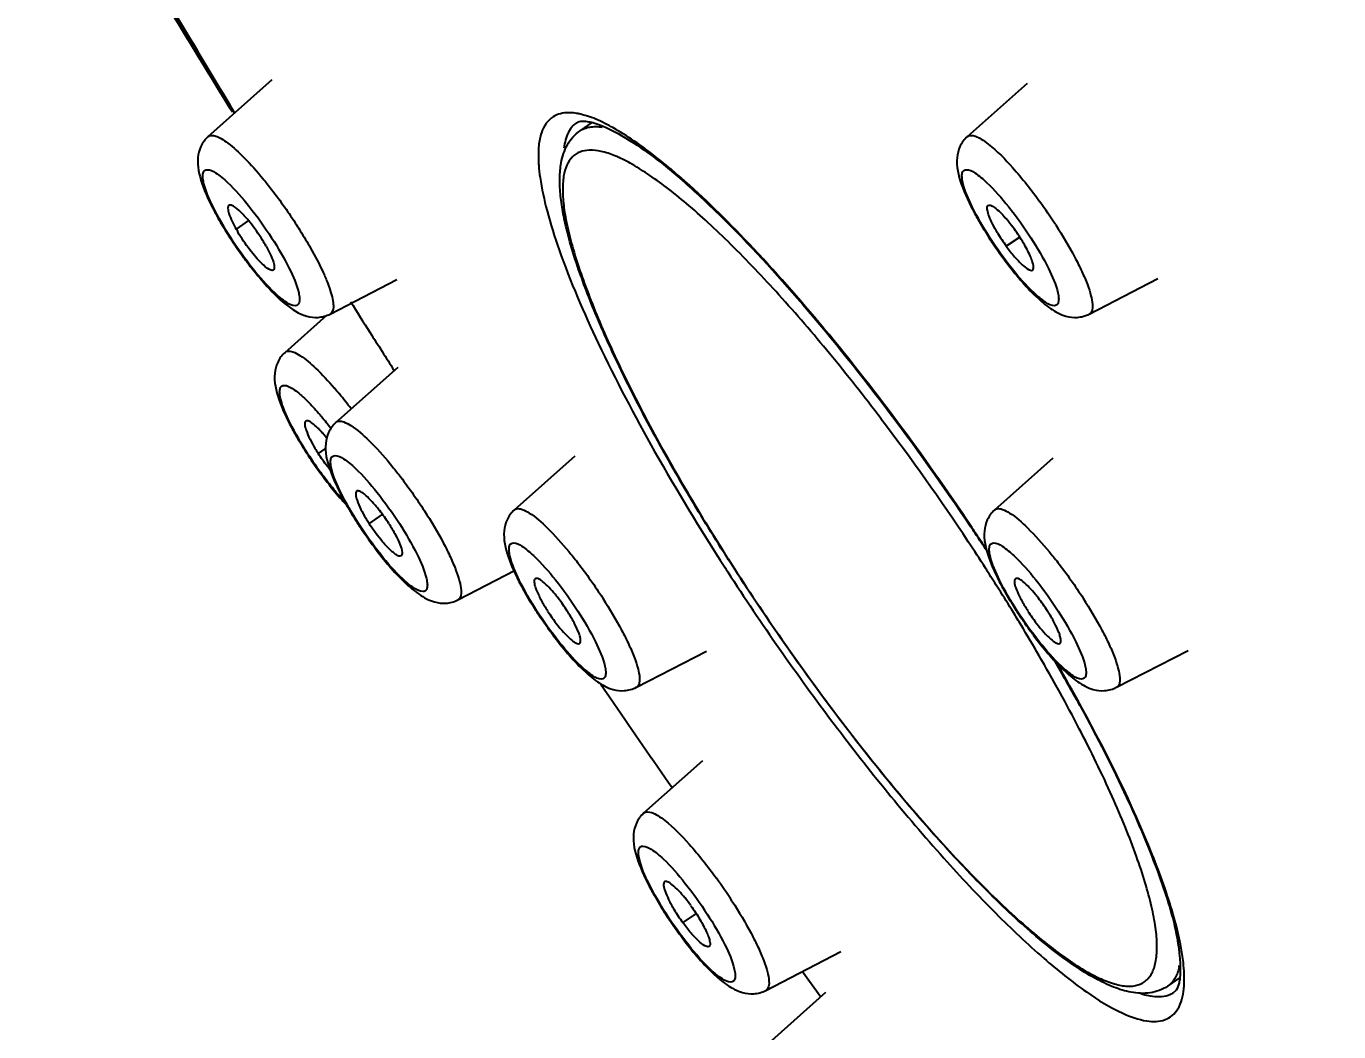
# Model space of a CAD drawing. Extents: x 0 to 3160, y 0 to 2315.
# Drawn here: x 1950.21 to 1965.26, y 1108.52 to 1120.05 of the extents above; entities that cross this region are included whole.
import ezdxf

# ---------------------------------------------------------------- set-up
doc = ezdxf.new("R2010")
doc.units = 0
doc.header["$LTSCALE"] = 3
doc.header["$MEASUREMENT"] = 0
doc.header["$PDMODE"] = 3
doc.header["$PDSIZE"] = -10
doc.layers.get('0').update_dxf_attribs({"linetype": 'CONTINUOUS'})
doc.layers.get('DEFPOINTS').update_dxf_attribs({"linetype": 'CONTINUOUS'})
doc.styles.add('Daelim Dimension', font='')
doc.styles.get('Daelim Dimension').set_extended_font_data('나눔고딕')
doc.dimstyles.new('DEFAULT', dxfattribs={"dimscale": 2, "dimtxt": 2, "dimasz": 2, "dimexe": 0, "dimexo": 2, "dimgap": 1, "dimtad": 1, "dimdec": 1, "dimzin": 9, "dimdsep": 46, "dimtxsty": 'Daelim Dimension', "dimcen": 0.5, "dimclrd": 252, "dimclre": 252, "dimclrt": 3, "dimadec": 1, "dimazin": 0, "dimtfac": 1, "dimtdec": 1, "dimtix": 1, "dimtmove": 0, "dimatfit": 3, "dimfxl": 1, "dimtolj": 1, "dimtzin": 1, "dimlwd": 9, "dimlwe": 9, "dimarcsym": 0})

# ---------------------------------------------------------------- blocks, each defined once
blk = doc.blocks.new('*D8')
at = {"color": 5, "lineweight": 9, "ltscale": 0.5, "transparency": 16777216}
for p, q in [((1965.638, 1392.304), (2311.07, 1392.304)), ((2309.07, 426.811), (2309.07, 1384.304)), ((2143.238, 418.811), (2311.07, 418.811))]:
    blk.add_line(p, q, dxfattribs=at)
at = {"color": 5, "ltscale": 0.5, "transparency": 16777216}
for points in [[(2307.737, 1384.304), (2310.404, 1384.304), (2309.07, 1392.304)], [(2307.737, 426.811), (2310.404, 426.811), (2309.07, 418.811)]]:
    blk.add_solid(points, dxfattribs=at)
at = {"layer": 'DEFPOINTS', "color": 0, "ltscale": 0.5, "transparency": 16777216}
for p in [(1961.638, 1392.304), (2309.07, 1392.304), (2139.238, 418.811)]:
    blk.add_point(p, dxfattribs=at)
at = {"color": 7, "ltscale": 0.5, "transparency": 16777216, "insert": (2293.365, 905.558), "char_height": 20, "attachment_point": 5, "rotation": 90, "style": 'Daelim Dimension'}
blk.add_mtext('\\A1;(920~1380)', dxfattribs=at)

msp = doc.modelspace()

# ---------------------------------------------------------------- linework, layer by layer
at = {"color": 7, "linetype": 'Continuous'}
for p, q in [((1952.294, 1118.79), (1953.029, 1119.443)), ((1961.003, 1118.79), (1961.694, 1119.404)), ((1956.56, 1118.855), (1956.698, 1118.95)), ((1953.693, 1116.755), (1954.457, 1117.15)), ((1962.401, 1116.755), (1963.188, 1117.162)), ((1953.176, 1116.315), (1953.655, 1116.741)), ((1953.76, 1115.512), (1954.473, 1116.146)), ((1955.807, 1114.509), (1956.505, 1115.13)), ((1961.316, 1114.509), (1961.987, 1115.105)), ((1955.159, 1113.477), (1955.815, 1113.816)), ((1958.325, 1113.839), (1958.322, 1113.843)), ((1957.206, 1112.474), (1958.01, 1112.89)), ((1962.715, 1112.474), (1963.534, 1112.897)), ((1956.796, 1112.514), (1956.87, 1112.405)), ((1956.87, 1112.405), (1956.888, 1112.378)), ((1956.888, 1112.378), (1956.947, 1112.292)), ((1957.292, 1111.033), (1957.967, 1111.633)), ((1958.69, 1108.998), (1959.551, 1109.443)), ((1959.112, 1109.216), (1959.322, 1108.926)), ((1963.301, 1109.048), (1963.439, 1109.143)), ((1958.724, 1108.393), (1959.38, 1108.977))]:
    msp.add_line(p, q, dxfattribs=at)
at = {"color": 9, "linetype": 'Continuous'}
for p, q in [((1952.755, 1117.827), (1952.616, 1117.727)), ((1961.603, 1117.635), (1961.449, 1117.533)), ((1953.633, 1115.209), (1953.556, 1115.156)), ((1954.292, 1114.458), (1954.14, 1114.352)), ((1958.324, 1113.844), (1958.327, 1113.84)), ((1957.892, 1109.88), (1957.738, 1109.776))]:
    msp.add_line(p, q, dxfattribs=at)
at = {"color": 7, "linetype": 'Continuous'}
for centre, radius, start, end in [((1941.703, 1101.422), 56.797, 15.2875, 81.3886), ((2072.962, 1191.642), 140.556, 210.22591, 211.09139), ((2095.309, 1207.623), 167.974, 211.09358, 211.81446), ((1955.346, 1119.512), 3.373, 207.9439, 208.3245), ((1954.137, 1118.585), 1.746, 209.4177, 210.6698), ((1960.237, 1116.807), 1.596, 39.1767, 41.2534), ((1959.967, 1116.587), 1.944, 35.8952, 39.175), ((1956.418, 1120.131), 4.611, 212.2453, 212.7926), ((1956.55, 1120.217), 4.768, 212.8006, 216.1477), ((1965.193, 1120.174), 4.691, 212.796, 213.8929), ((1963.133, 1118.755), 2.08, 210.8793, 215.9686), ((1965.304, 1120.249), 4.824, 213.8899, 215.1626), ((1965.268, 1120.223), 4.78, 215.1596, 216.1378), ((1956.461, 1120.151), 4.658, 216.1388, 216.6655), ((1956.384, 1120.094), 4.562, 216.6661, 216.9638), ((1965.141, 1120.131), 4.623, 216.137, 216.9614), ((2072.909, 1191.609), 140.494, 212.12658, 212.29558), ((2072.892, 1191.598), 140.473, 212.29558, 212.50659), ((1956.229, 1117.038), 3.374, 207.9439, 208.3318), ((1952.683, 1114.576), 1.23, 41.246, 43.6691), ((1952.419, 1114.343), 1.583, 39.438, 41.2776), ((1952.257, 1114.209), 1.793, 38.7998, 39.4652), ((1957.311, 1117.664), 4.624, 212.7927, 213.2071), ((1955.205, 1116.217), 1.96, 210.6558, 212.768), ((1957.391, 1117.716), 4.72, 213.2073, 213.7493), ((1957.474, 1117.772), 4.82, 213.7499, 215.3), ((1957.436, 1117.745), 4.773, 215.297, 216.1382), ((1957.315, 1117.656), 4.623, 216.137, 216.9614), ((1955.987, 1116.555), 2.897, 221.7489, 223.471), ((1956.813, 1116.234), 3.374, 207.9439, 208.3295), ((1955.789, 1115.414), 1.961, 210.6586, 212.7697), ((1957.94, 1116.89), 4.678, 212.7952, 213.7516), ((1958.058, 1116.968), 4.82, 213.7499, 215.3), ((1936.395, 1097.772), 29.684, 33.6181, 33.8756), ((1958.02, 1116.941), 4.773, 215.297, 216.1382), ((1957.899, 1116.853), 4.623, 216.137, 216.9614), ((1936.645, 1097.938), 29.384, 33.1709, 33.6185), ((1958.86, 1115.231), 3.374, 207.9439, 208.3279), ((1964.369, 1115.231), 3.374, 207.9439, 208.3279), ((1959.987, 1115.887), 4.678, 212.7952, 213.753), ((1957.861, 1114.428), 1.991, 210.7193, 212.8042), ((1965.497, 1115.887), 4.678, 212.7952, 213.753), ((1963.37, 1114.428), 1.991, 210.7193, 212.8042), ((1960.105, 1115.965), 4.82, 213.7513, 215.3), ((1965.614, 1115.965), 4.82, 213.7513, 215.3), ((1960.067, 1115.938), 4.773, 215.297, 216.1382), ((1959.946, 1115.85), 4.623, 216.137, 216.9614), ((1965.576, 1115.938), 4.773, 215.297, 216.1382), ((1965.455, 1115.85), 4.623, 216.137, 216.9614), ((1940.882, 1100.52), 24.421, 29.5944, 30.1774), ((1942.097, 1101.21), 23.024, 28.8932, 29.5956), ((1943.022, 1101.722), 21.967, 28.6098, 28.8901), ((2072.921, 1191.618), 140.508, 214.37177, 214.85201), ((1956.22, 1108.803), 1.99, 35.9222, 39.1339), ((1959.448, 1111.017), 2.113, 211.0073, 215.9561), ((1961.482, 1112.417), 4.69, 212.796, 213.8915), ((1961.593, 1112.492), 4.824, 213.8884, 215.1611), ((1961.557, 1112.466), 4.78, 215.1581, 216.1378), ((1961.431, 1112.374), 4.623, 216.137, 216.9614)]:
    msp.add_arc(centre, radius, start, end, dxfattribs=at)
at = {"color": 9, "linetype": 'Continuous'}
for centre, radius, start, end in [((2094.652, 1207.174), 167.162, 211.07603, 211.79987), ((1956.412, 1118.388), 0.676, 79.3744, 82.3465), ((1956.399, 1118.318), 0.747, 78.0477, 79.4001), ((1957.078, 1114.594), 5.875, 32.7945, 35.9388), ((1950.415, 1113.036), 4.393, 39.6285, 40.7796), ((1949.911, 1112.62), 5.047, 37.1534, 39.6194), ((1938.209, 1099.019), 27.363, 33.5532, 37.1777), ((1957.171, 1117.563), 4.445, 212.7897, 216.6204), ((1936.204, 1097.642), 29.921, 33.627, 33.8855), ((1938.456, 1099.18), 27.069, 32.7929, 33.558), ((1936.393, 1097.767), 29.694, 33.2333, 33.6273), ((1982.734, 1129.646), 29.162, 212.792, 212.9184), ((1938.766, 1099.38), 26.7, 32.6654, 32.792), ((1939.008, 1099.535), 26.412, 32.173, 32.6663), ((1939.62, 1099.918), 25.691, 31.4706, 32.1757), ((1940.294, 1100.331), 24.9, 31.0871, 31.4706), ((1941.304, 1100.936), 23.723, 30.106, 31.0948), ((1941.607, 1100.916), 23.603, 28.9322, 30.1051), ((1942.71, 1101.528), 22.341, 28.6498, 28.9279), ((1953.367, 1106.837), 5.875, 32.7945, 35.9388), ((1962.814, 1109.409), 0.634, 347.106, 348.5797), ((1963.282, 1109.887), 0.97, 252.4155, 254.0683)]:
    msp.add_arc(centre, radius, start, end, dxfattribs=at)
for points, knots in [([(1973.644, 1116.879), (1971.631, 1119.999), (1967.503, 1125.991), (1963.025, 1131.728), (1960.732, 1134.451)], [0, 0, 0, 0, 0.510491, 1, 1, 1, 1]), ([(1956.251, 1119.017), (1956.22, 1118.998), (1956.163, 1118.942), (1956.108, 1118.825), (1956.081, 1118.677), (1956.08, 1118.567), (1956.083, 1118.508)], [0, 0, 0, 0, 0.19624, 0.41674, 0.681094, 1, 1, 1, 1]), ([(1956.502, 1119.058), (1956.478, 1119.061), (1956.393, 1119.068), (1956.303, 1119.049), (1956.251, 1119.017)], [0, 0, 0, 0, 0.283709, 1, 1, 1, 1]), ([(1956.52, 1118.949), (1956.505, 1118.938), (1956.445, 1118.887), (1956.409, 1118.812), (1956.393, 1118.753)], [0, 0, 0, 0, 0.230491, 1, 1, 1, 1]), ([(1956.991, 1118.861), (1956.967, 1118.875), (1956.878, 1118.926), (1956.785, 1118.971), (1956.716, 1118.999)], [0, 0, 0, 0, 0.272362, 1, 1, 1, 1]), ([(1952.294, 1118.79), (1952.316, 1118.809), (1952.38, 1118.802), (1952.45, 1118.764), (1952.496, 1118.734), (1952.52, 1118.715)], [0, 0, 0, 0, 0.348859, 0.632233, 1, 1, 1, 1]), ([(1956.56, 1118.855), (1956.576, 1118.866), (1956.612, 1118.885), (1956.673, 1118.901), (1956.741, 1118.906), (1956.788, 1118.903), (1956.812, 1118.899)], [0, 0, 0, 0, 0.225228, 0.461144, 0.717023, 1, 1, 1, 1]), ([(1957.334, 1118.63), (1957.305, 1118.652), (1957.193, 1118.733), (1957.078, 1118.81), (1956.991, 1118.861)], [0, 0, 0, 0, 0.269256, 1, 1, 1, 1]), ([(1961.003, 1118.79), (1961.025, 1118.81), (1961.094, 1118.8), (1961.169, 1118.758), (1961.217, 1118.724), (1961.243, 1118.704)], [0, 0, 0, 0, 0.34412, 0.6291, 1, 1, 1, 1]), ([(1952.52, 1118.715), (1952.587, 1118.665), (1952.727, 1118.533), (1952.853, 1118.39), (1952.921, 1118.308)], [0, 0, 0, 0, 0.439681, 1, 1, 1, 1]), ([(1960.012, 1115.554), (1959.82, 1115.807), (1959.44, 1116.289), (1958.866, 1116.957), (1958.396, 1117.453), (1958.038, 1117.797), (1957.791, 1118.016), (1957.559, 1118.204), (1957.345, 1118.359), (1957.148, 1118.481), (1956.97, 1118.569), (1956.813, 1118.622), (1956.675, 1118.64), (1956.574, 1118.623), (1956.51, 1118.59), (1956.454, 1118.543), (1956.4, 1118.457), (1956.365, 1118.325), (1956.357, 1118.161), (1956.373, 1117.967), (1956.415, 1117.741), (1956.481, 1117.487), (1956.572, 1117.206), (1956.686, 1116.899), (1956.823, 1116.569), (1956.983, 1116.219), (1957.163, 1115.851), (1957.362, 1115.467), (1957.58, 1115.072), (1957.896, 1114.526), (1958.149, 1114.117), (1958.324, 1113.844)], [0, 0, 0, 0, 0.094847, 0.183357, 0.263059, 0.29893, 0.331833, 0.361577, 0.388018, 0.411064, 0.43071, 0.447081, 0.460521, 0.471774, 0.476995, 0.4822, 0.493333, 0.506574, 0.522705, 0.542096, 0.564882, 0.591066, 0.620563, 0.653232, 0.688884, 0.727296, 0.768214, 0.811362, 0.856437, 0.903124, 1, 1, 1, 1]), ([(1957.664, 1118.364), (1957.636, 1118.388), (1957.528, 1118.479), (1957.417, 1118.567), (1957.334, 1118.63)], [0, 0, 0, 0, 0.263313, 1, 1, 1, 1]), ([(1961.243, 1118.704), (1961.345, 1118.624), (1961.553, 1118.41), (1961.737, 1118.177), (1961.835, 1118.042)], [0, 0, 0, 0, 0.436704, 1, 1, 1, 1]), ([(1956.083, 1118.508), (1956.084, 1118.493), (1956.087, 1118.431), (1956.094, 1118.368), (1956.101, 1118.321)], [0, 0, 0, 0, 0.236477, 1, 1, 1, 1]), ([(1952.242, 1118.261), (1952.237, 1118.282), (1952.231, 1118.319), (1952.232, 1118.367), (1952.25, 1118.404), (1952.273, 1118.41), (1952.283, 1118.41)], [0, 0, 0, 0, 0.365131, 0.631135, 0.820486, 1, 1, 1, 1]), ([(1952.283, 1118.41), (1952.318, 1118.411), (1952.404, 1118.362), (1952.473, 1118.304), (1952.515, 1118.264)], [0, 0, 0, 0, 0.371634, 1, 1, 1, 1]), ([(1961.044, 1114.324), (1960.502, 1115.13), (1959.667, 1116.259), (1958.502, 1117.578), (1957.937, 1118.13), (1957.664, 1118.364)], [0, 0, 0, 0, 0.552087, 0.79566, 1, 1, 1, 1]), ([(1960.951, 1118.261), (1960.946, 1118.282), (1960.94, 1118.319), (1960.94, 1118.367), (1960.958, 1118.404), (1960.981, 1118.41), (1960.992, 1118.41)], [0, 0, 0, 0, 0.365131, 0.631135, 0.820486, 1, 1, 1, 1]), ([(1960.992, 1118.41), (1961.026, 1118.411), (1961.112, 1118.362), (1961.181, 1118.304), (1961.223, 1118.264)], [0, 0, 0, 0, 0.371634, 1, 1, 1, 1]), ([(1952.552, 1117.63), (1952.479, 1117.744), (1952.361, 1117.948), (1952.265, 1118.165), (1952.242, 1118.261)], [0, 0, 0, 0, 0.578747, 1, 1, 1, 1]), ([(1952.515, 1118.264), (1952.606, 1118.179), (1952.784, 1117.974), (1952.942, 1117.753), (1953.022, 1117.63)], [0, 0, 0, 0, 0.460312, 1, 1, 1, 1]), ([(1952.921, 1118.308), (1952.955, 1118.267), (1953.092, 1118.096), (1953.218, 1117.916), (1953.309, 1117.776)], [0, 0, 0, 0, 0.241398, 1, 1, 1, 1]), ([(1956.101, 1118.321), (1956.12, 1118.192), (1956.182, 1117.911), (1956.386, 1117.269), (1956.788, 1116.341), (1957.427, 1115.128), (1957.939, 1114.287), (1958.219, 1113.852)], [0, 0, 0, 0, 0.078374, 0.172961, 0.406417, 0.68778, 1, 1, 1, 1]), ([(1961.261, 1117.63), (1961.187, 1117.744), (1961.069, 1117.948), (1960.973, 1118.165), (1960.951, 1118.261)], [0, 0, 0, 0, 0.578747, 1, 1, 1, 1]), ([(1961.223, 1118.264), (1961.314, 1118.179), (1961.493, 1117.974), (1961.651, 1117.753), (1961.73, 1117.63)], [0, 0, 0, 0, 0.460312, 1, 1, 1, 1]), ([(1953.309, 1117.776), (1953.323, 1117.754), (1953.378, 1117.666), (1953.432, 1117.577), (1953.469, 1117.51)], [0, 0, 0, 0, 0.256059, 1, 1, 1, 1]), ([(1962.017, 1117.776), (1962.093, 1117.657), (1962.198, 1117.482), (1962.314, 1117.25), (1962.378, 1117.103), (1962.42, 1116.974), (1962.444, 1116.866), (1962.435, 1116.772), (1962.401, 1116.755)], [0, 0, 0, 0, 0.37685, 0.543132, 0.687781, 0.806858, 0.897773, 1, 1, 1, 1]), ([(1953.059, 1116.996), (1952.968, 1117.081), (1952.789, 1117.286), (1952.631, 1117.507), (1952.552, 1117.63)], [0, 0, 0, 0, 0.460312, 1, 1, 1, 1]), ([(1953.022, 1117.63), (1953.095, 1117.516), (1953.213, 1117.313), (1953.309, 1117.095), (1953.332, 1116.999)], [0, 0, 0, 0, 0.578747, 1, 1, 1, 1]), ([(1961.767, 1116.996), (1961.676, 1117.081), (1961.498, 1117.286), (1961.34, 1117.507), (1961.261, 1117.63)], [0, 0, 0, 0, 0.460312, 1, 1, 1, 1]), ([(1961.73, 1117.63), (1961.804, 1117.516), (1961.921, 1117.313), (1962.018, 1117.095), (1962.04, 1116.999)], [0, 0, 0, 0, 0.578747, 1, 1, 1, 1]), ([(1953.469, 1117.51), (1953.521, 1117.418), (1953.59, 1117.286), (1953.664, 1117.113), (1953.702, 1117.006), (1953.725, 1116.913), (1953.735, 1116.832), (1953.719, 1116.768), (1953.693, 1116.755)], [0, 0, 0, 0, 0.384992, 0.548806, 0.689103, 0.803781, 0.892065, 1, 1, 1, 1]), ([(1953.291, 1116.85), (1953.256, 1116.849), (1953.17, 1116.898), (1953.101, 1116.956), (1953.059, 1116.996)], [0, 0, 0, 0, 0.371634, 1, 1, 1, 1]), ([(1953.332, 1116.999), (1953.336, 1116.978), (1953.343, 1116.941), (1953.342, 1116.893), (1953.324, 1116.857), (1953.301, 1116.85), (1953.291, 1116.85)], [0, 0, 0, 0, 0.365131, 0.631135, 0.820486, 1, 1, 1, 1]), ([(1961.999, 1116.85), (1961.965, 1116.849), (1961.878, 1116.898), (1961.81, 1116.956), (1961.767, 1116.996)], [0, 0, 0, 0, 0.371634, 1, 1, 1, 1]), ([(1962.04, 1116.999), (1962.045, 1116.978), (1962.051, 1116.941), (1962.05, 1116.893), (1962.033, 1116.857), (1962.009, 1116.85), (1961.999, 1116.85)], [0, 0, 0, 0, 0.365131, 0.631135, 0.820486, 1, 1, 1, 1]), ([(1953.176, 1116.315), (1953.184, 1116.322), (1953.214, 1116.335), (1953.277, 1116.32), (1953.321, 1116.296), (1953.347, 1116.28)], [0, 0, 0, 0, 0.171029, 0.505459, 1, 1, 1, 1]), ([(1953.347, 1116.28), (1953.412, 1116.238), (1953.55, 1116.118), (1953.674, 1115.985), (1953.742, 1115.906)], [0, 0, 0, 0, 0.425743, 1, 1, 1, 1]), ([(1953.124, 1115.787), (1953.119, 1115.808), (1953.113, 1115.845), (1953.114, 1115.893), (1953.132, 1115.929), (1953.155, 1115.936), (1953.165, 1115.936)], [0, 0, 0, 0, 0.365131, 0.631135, 0.820486, 1, 1, 1, 1]), ([(1953.165, 1115.936), (1953.2, 1115.937), (1953.286, 1115.888), (1953.355, 1115.83), (1953.397, 1115.79)], [0, 0, 0, 0, 0.371634, 1, 1, 1, 1]), ([(1953.434, 1115.156), (1953.361, 1115.27), (1953.243, 1115.473), (1953.147, 1115.69), (1953.124, 1115.787)], [0, 0, 0, 0, 0.578747, 1, 1, 1, 1]), ([(1953.397, 1115.79), (1953.41, 1115.778), (1953.466, 1115.723), (1953.519, 1115.665), (1953.559, 1115.619)], [0, 0, 0, 0, 0.228537, 1, 1, 1, 1]), ([(1953.559, 1115.619), (1953.571, 1115.606), (1953.619, 1115.549), (1953.666, 1115.49), (1953.701, 1115.445)], [0, 0, 0, 0, 0.240705, 1, 1, 1, 1]), ([(1953.76, 1115.512), (1953.768, 1115.519), (1953.798, 1115.532), (1953.861, 1115.517), (1953.905, 1115.492), (1953.931, 1115.476)], [0, 0, 0, 0, 0.171029, 0.505459, 1, 1, 1, 1]), ([(1953.931, 1115.476), (1954.006, 1115.428), (1954.164, 1115.286), (1954.305, 1115.129), (1954.383, 1115.035)], [0, 0, 0, 0, 0.422159, 1, 1, 1, 1]), ([(1953.708, 1114.983), (1953.703, 1115.004), (1953.697, 1115.041), (1953.698, 1115.09), (1953.716, 1115.126), (1953.739, 1115.132), (1953.749, 1115.133)], [0, 0, 0, 0, 0.365131, 0.631135, 0.820486, 1, 1, 1, 1]), ([(1953.749, 1115.133), (1953.784, 1115.133), (1953.87, 1115.085), (1953.939, 1115.026), (1953.981, 1114.987)], [0, 0, 0, 0, 0.371634, 1, 1, 1, 1]), ([(1954.383, 1115.035), (1954.417, 1114.994), (1954.555, 1114.821), (1954.683, 1114.64), (1954.774, 1114.498)], [0, 0, 0, 0, 0.241146, 1, 1, 1, 1]), ([(1953.779, 1114.692), (1953.764, 1114.709), (1953.704, 1114.781), (1953.646, 1114.854), (1953.603, 1114.912)], [0, 0, 0, 0, 0.239302, 1, 1, 1, 1]), ([(1954.018, 1114.352), (1953.944, 1114.467), (1953.827, 1114.67), (1953.731, 1114.887), (1953.708, 1114.983)], [0, 0, 0, 0, 0.578747, 1, 1, 1, 1]), ([(1953.981, 1114.987), (1954.072, 1114.901), (1954.25, 1114.696), (1954.408, 1114.475), (1954.488, 1114.352)], [0, 0, 0, 0, 0.460312, 1, 1, 1, 1]), ([(1953.87, 1114.592), (1953.862, 1114.6), (1953.831, 1114.633), (1953.801, 1114.666), (1953.779, 1114.692)], [0, 0, 0, 0, 0.23997, 1, 1, 1, 1]), ([(1954.774, 1114.498), (1954.851, 1114.379), (1954.956, 1114.204), (1955.071, 1113.973), (1955.135, 1113.825), (1955.177, 1113.696), (1955.202, 1113.588), (1955.193, 1113.495), (1955.159, 1113.477)], [0, 0, 0, 0, 0.376857, 0.543159, 0.687787, 0.806871, 0.897776, 1, 1, 1, 1]), ([(1955.807, 1114.509), (1955.815, 1114.516), (1955.845, 1114.529), (1955.908, 1114.514), (1955.952, 1114.489), (1955.977, 1114.473)], [0, 0, 0, 0, 0.171029, 0.505459, 1, 1, 1, 1]), ([(1955.977, 1114.473), (1956.053, 1114.425), (1956.211, 1114.283), (1956.352, 1114.126), (1956.43, 1114.032)], [0, 0, 0, 0, 0.422165, 1, 1, 1, 1]), ([(1961.317, 1114.509), (1961.324, 1114.516), (1961.355, 1114.529), (1961.417, 1114.514), (1961.461, 1114.489), (1961.487, 1114.473)], [0, 0, 0, 0, 0.171029, 0.505459, 1, 1, 1, 1]), ([(1961.487, 1114.473), (1961.562, 1114.425), (1961.72, 1114.283), (1961.861, 1114.126), (1961.939, 1114.032)], [0, 0, 0, 0, 0.422165, 1, 1, 1, 1]), ([(1954.525, 1113.718), (1954.434, 1113.803), (1954.255, 1114.009), (1954.097, 1114.229), (1954.018, 1114.352)], [0, 0, 0, 0, 0.460312, 1, 1, 1, 1]), ([(1954.488, 1114.352), (1954.561, 1114.238), (1954.679, 1114.035), (1954.775, 1113.818), (1954.797, 1113.721)], [0, 0, 0, 0, 0.578747, 1, 1, 1, 1]), ([(1955.755, 1113.98), (1955.75, 1114.001), (1955.744, 1114.038), (1955.745, 1114.087), (1955.762, 1114.123), (1955.785, 1114.129), (1955.796, 1114.129)], [0, 0, 0, 0, 0.365131, 0.631135, 0.820486, 1, 1, 1, 1]), ([(1955.796, 1114.129), (1955.83, 1114.13), (1955.917, 1114.081), (1955.985, 1114.023), (1956.027, 1113.984)], [0, 0, 0, 0, 0.371634, 1, 1, 1, 1]), ([(1961.264, 1113.98), (1961.26, 1114.001), (1961.253, 1114.038), (1961.254, 1114.087), (1961.272, 1114.123), (1961.295, 1114.129), (1961.305, 1114.129)], [0, 0, 0, 0, 0.365131, 0.631135, 0.820486, 1, 1, 1, 1]), ([(1961.305, 1114.129), (1961.34, 1114.13), (1961.426, 1114.081), (1961.495, 1114.023), (1961.537, 1113.984)], [0, 0, 0, 0, 0.371634, 1, 1, 1, 1]), ([(1956.065, 1113.349), (1955.991, 1113.463), (1955.874, 1113.667), (1955.777, 1113.884), (1955.755, 1113.98)], [0, 0, 0, 0, 0.578747, 1, 1, 1, 1]), ([(1956.027, 1113.984), (1956.118, 1113.898), (1956.297, 1113.693), (1956.455, 1113.472), (1956.534, 1113.349)], [0, 0, 0, 0, 0.460312, 1, 1, 1, 1]), ([(1956.43, 1114.032), (1956.464, 1113.991), (1956.602, 1113.818), (1956.73, 1113.637), (1956.821, 1113.495)], [0, 0, 0, 0, 0.24114, 1, 1, 1, 1]), ([(1961.574, 1113.349), (1961.501, 1113.463), (1961.383, 1113.667), (1961.287, 1113.884), (1961.264, 1113.98)], [0, 0, 0, 0, 0.578747, 1, 1, 1, 1]), ([(1961.537, 1113.984), (1961.628, 1113.898), (1961.807, 1113.693), (1961.965, 1113.472), (1962.044, 1113.349)], [0, 0, 0, 0, 0.460312, 1, 1, 1, 1]), ([(1961.939, 1114.032), (1961.973, 1113.991), (1962.112, 1113.818), (1962.24, 1113.637), (1962.331, 1113.495)], [0, 0, 0, 0, 0.24114, 1, 1, 1, 1]), ([(1958.327, 1113.84), (1958.517, 1113.546), (1958.907, 1112.966), (1959.515, 1112.13), (1960.131, 1111.351), (1960.734, 1110.654), (1961.226, 1110.142), (1961.6, 1109.794), (1961.853, 1109.576), (1962.089, 1109.394), (1962.306, 1109.249), (1962.502, 1109.141), (1962.654, 1109.081), (1962.763, 1109.054), (1962.854, 1109.043), (1962.939, 1109.05), (1963.012, 1109.081), (1963.058, 1109.114), (1963.096, 1109.157), (1963.127, 1109.21), (1963.151, 1109.272), (1963.174, 1109.373), (1963.182, 1109.524), (1963.163, 1109.731), (1963.116, 1109.972), (1963.042, 1110.244), (1962.941, 1110.547), (1962.814, 1110.878), (1962.603, 1111.369), (1962.279, 1112.03), (1961.986, 1112.56), (1961.827, 1112.835)], [0, 0, 0, 0, 0.096, 0.191308, 0.28289, 0.367842, 0.44353, 0.477186, 0.507729, 0.534972, 0.558785, 0.579116, 0.596032, 0.603295, 0.609835, 0.621129, 0.626242, 0.631259, 0.636409, 0.641904, 0.647915, 0.654571, 0.670135, 0.68903, 0.711396, 0.737226, 0.766418, 0.798806, 0.834178, 0.912825, 1, 1, 1, 1]), ([(1954.756, 1113.572), (1954.722, 1113.572), (1954.636, 1113.62), (1954.567, 1113.678), (1954.525, 1113.718)], [0, 0, 0, 0, 0.371634, 1, 1, 1, 1]), ([(1954.797, 1113.721), (1954.802, 1113.7), (1954.809, 1113.664), (1954.808, 1113.615), (1954.79, 1113.579), (1954.767, 1113.572), (1954.756, 1113.572)], [0, 0, 0, 0, 0.365131, 0.631135, 0.820486, 1, 1, 1, 1]), ([(1958.254, 1113.798), (1958.64, 1113.202), (1959.426, 1112.077), (1960.472, 1110.784), (1961.295, 1109.905), (1961.84, 1109.388), (1962.324, 1108.999), (1962.638, 1108.803), (1962.784, 1108.737)], [0, 0, 0, 0, 0.311103, 0.601108, 0.728116, 0.83855, 0.929726, 1, 1, 1, 1]), ([(1956.821, 1113.495), (1956.898, 1113.376), (1957.002, 1113.201), (1957.118, 1112.97), (1957.182, 1112.822), (1957.224, 1112.693), (1957.248, 1112.585), (1957.24, 1112.492), (1957.206, 1112.474)], [0, 0, 0, 0, 0.376857, 0.543159, 0.687787, 0.806871, 0.897776, 1, 1, 1, 1]), ([(1962.331, 1113.495), (1962.407, 1113.376), (1962.512, 1113.201), (1962.628, 1112.97), (1962.691, 1112.822), (1962.733, 1112.693), (1962.758, 1112.585), (1962.749, 1112.492), (1962.715, 1112.474)], [0, 0, 0, 0, 0.376857, 0.543159, 0.687787, 0.806871, 0.897776, 1, 1, 1, 1]), ([(1956.572, 1112.715), (1956.481, 1112.8), (1956.302, 1113.006), (1956.144, 1113.226), (1956.065, 1113.349)], [0, 0, 0, 0, 0.460312, 1, 1, 1, 1]), ([(1956.534, 1113.349), (1956.608, 1113.235), (1956.725, 1113.032), (1956.822, 1112.815), (1956.844, 1112.718)], [0, 0, 0, 0, 0.578747, 1, 1, 1, 1]), ([(1962.081, 1112.715), (1961.99, 1112.8), (1961.812, 1113.006), (1961.654, 1113.226), (1961.574, 1113.349)], [0, 0, 0, 0, 0.460312, 1, 1, 1, 1]), ([(1962.044, 1113.349), (1962.117, 1113.235), (1962.235, 1113.032), (1962.331, 1112.815), (1962.354, 1112.718)], [0, 0, 0, 0, 0.578747, 1, 1, 1, 1]), ([(1956.803, 1112.569), (1956.769, 1112.568), (1956.683, 1112.617), (1956.614, 1112.675), (1956.572, 1112.715)], [0, 0, 0, 0, 0.371634, 1, 1, 1, 1]), ([(1956.844, 1112.718), (1956.849, 1112.697), (1956.855, 1112.66), (1956.855, 1112.612), (1956.837, 1112.576), (1956.814, 1112.569), (1956.803, 1112.569)], [0, 0, 0, 0, 0.365131, 0.631135, 0.820486, 1, 1, 1, 1]), ([(1962.313, 1112.569), (1962.278, 1112.568), (1962.192, 1112.617), (1962.123, 1112.675), (1962.081, 1112.715)], [0, 0, 0, 0, 0.371634, 1, 1, 1, 1]), ([(1962.354, 1112.718), (1962.358, 1112.697), (1962.365, 1112.66), (1962.364, 1112.612), (1962.346, 1112.576), (1962.323, 1112.569), (1962.313, 1112.569)], [0, 0, 0, 0, 0.365131, 0.631135, 0.820486, 1, 1, 1, 1]), ([(1963.48, 1109.319), (1963.459, 1109.505), (1963.359, 1109.926), (1963.003, 1110.917), (1962.614, 1111.693), (1962.316, 1112.239)], [0, 0, 0, 0, 0.178184, 0.408431, 1, 1, 1, 1]), ([(1957.292, 1111.033), (1957.315, 1111.053), (1957.383, 1111.043), (1957.458, 1111.001), (1957.506, 1110.967), (1957.532, 1110.947)], [0, 0, 0, 0, 0.34412, 0.6291, 1, 1, 1, 1]), ([(1957.532, 1110.947), (1957.634, 1110.867), (1957.842, 1110.653), (1958.026, 1110.42), (1958.124, 1110.285)], [0, 0, 0, 0, 0.436704, 1, 1, 1, 1]), ([(1957.24, 1110.504), (1957.235, 1110.525), (1957.229, 1110.562), (1957.229, 1110.611), (1957.247, 1110.647), (1957.27, 1110.653), (1957.281, 1110.653)], [0, 0, 0, 0, 0.365131, 0.631135, 0.820486, 1, 1, 1, 1]), ([(1957.281, 1110.653), (1957.315, 1110.654), (1957.401, 1110.605), (1957.47, 1110.547), (1957.512, 1110.508)], [0, 0, 0, 0, 0.371634, 1, 1, 1, 1]), ([(1957.55, 1109.873), (1957.476, 1109.987), (1957.359, 1110.191), (1957.262, 1110.408), (1957.24, 1110.504)], [0, 0, 0, 0, 0.578747, 1, 1, 1, 1]), ([(1957.512, 1110.508), (1957.603, 1110.422), (1957.782, 1110.217), (1957.94, 1109.996), (1958.019, 1109.873)], [0, 0, 0, 0, 0.460312, 1, 1, 1, 1]), ([(1958.306, 1110.019), (1958.383, 1109.9), (1958.487, 1109.725), (1958.603, 1109.494), (1958.667, 1109.346), (1958.709, 1109.217), (1958.733, 1109.109), (1958.725, 1109.015), (1958.69, 1108.998)], [0, 0, 0, 0, 0.37685, 0.543132, 0.687781, 0.806858, 0.897773, 1, 1, 1, 1]), ([(1958.056, 1109.239), (1957.966, 1109.324), (1957.787, 1109.53), (1957.629, 1109.75), (1957.55, 1109.873)], [0, 0, 0, 0, 0.460312, 1, 1, 1, 1]), ([(1958.019, 1109.873), (1958.093, 1109.759), (1958.21, 1109.556), (1958.307, 1109.339), (1958.329, 1109.242)], [0, 0, 0, 0, 0.578747, 1, 1, 1, 1]), ([(1963.491, 1109.142), (1963.491, 1109.156), (1963.49, 1109.215), (1963.485, 1109.274), (1963.48, 1109.319)], [0, 0, 0, 0, 0.236154, 1, 1, 1, 1]), ([(1958.288, 1109.093), (1958.254, 1109.092), (1958.167, 1109.141), (1958.099, 1109.199), (1958.056, 1109.239)], [0, 0, 0, 0, 0.371634, 1, 1, 1, 1]), ([(1958.329, 1109.242), (1958.334, 1109.221), (1958.34, 1109.184), (1958.339, 1109.136), (1958.322, 1109.1), (1958.299, 1109.093), (1958.288, 1109.093)], [0, 0, 0, 0, 0.365131, 0.631135, 0.820486, 1, 1, 1, 1]), ([(1963.433, 1109.268), (1963.427, 1109.244), (1963.414, 1109.198), (1963.385, 1109.137), (1963.347, 1109.086), (1963.317, 1109.059), (1963.301, 1109.048)], [0, 0, 0, 0, 0.283008, 0.538892, 0.774798, 1, 1, 1, 1]), ([(1963.485, 1109.014), (1963.486, 1109.024), (1963.49, 1109.067), (1963.491, 1109.109), (1963.491, 1109.142)], [0, 0, 0, 0, 0.237495, 1, 1, 1, 1]), ([(1963.27, 1108.663), (1963.3, 1108.674), (1963.357, 1108.707), (1963.45, 1108.82), (1963.477, 1108.935), (1963.485, 1109.014)], [0, 0, 0, 0, 0.219758, 0.446454, 1, 1, 1, 1]), ([(1963.016, 1108.954), (1963.044, 1108.946), (1963.138, 1108.924), (1963.242, 1108.922), (1963.307, 1108.944)], [0, 0, 0, 0, 0.291577, 1, 1, 1, 1]), ([(1962.784, 1108.737), (1962.872, 1108.697), (1963.029, 1108.638), (1963.204, 1108.638), (1963.27, 1108.663)], [0, 0, 0, 0, 0.577698, 1, 1, 1, 1])]:
    msp.add_open_spline(points, degree=3, knots=knots, dxfattribs=at)
at = {"color": 7, "linetype": 'Continuous'}
for points, knots in [([(1956.52, 1118.949), (1956.524, 1118.951), (1956.55, 1118.965), (1956.58, 1118.967), (1956.605, 1118.966)], [0, 0, 0, 0, 0.152264, 1, 1, 1, 1]), ([(1956.605, 1118.966), (1956.611, 1118.966), (1956.64, 1118.964), (1956.668, 1118.959), (1956.69, 1118.954)], [0, 0, 0, 0, 0.212251, 1, 1, 1, 1]), ([(1956.697, 1118.953), (1956.785, 1118.929), (1956.994, 1118.833), (1957.188, 1118.712), (1957.299, 1118.633)], [0, 0, 0, 0, 0.4025, 1, 1, 1, 1]), ([(1952.294, 1118.79), (1952.259, 1118.758), (1952.203, 1118.682), (1952.18, 1118.591), (1952.176, 1118.548)], [0, 0, 0, 0, 0.523602, 1, 1, 1, 1]), ([(1956.343, 1118.487), (1956.35, 1118.523), (1956.367, 1118.594), (1956.411, 1118.695), (1956.474, 1118.785), (1956.529, 1118.834), (1956.56, 1118.855)], [0, 0, 0, 0, 0.252583, 0.500855, 0.748774, 1, 1, 1, 1]), ([(1961.003, 1118.79), (1960.967, 1118.758), (1960.911, 1118.682), (1960.889, 1118.591), (1960.884, 1118.548)], [0, 0, 0, 0, 0.523602, 1, 1, 1, 1]), ([(1957.299, 1118.633), (1957.431, 1118.539), (1957.707, 1118.317), (1958.305, 1117.765), (1959.111, 1116.895), (1960.088, 1115.681), (1960.725, 1114.787), (1961.04, 1114.317)], [0, 0, 0, 0, 0.084762, 0.185258, 0.425922, 0.704165, 1, 1, 1, 1]), ([(1952.176, 1118.548), (1952.167, 1118.45), (1952.218, 1118.23), (1952.311, 1118.035), (1952.367, 1117.931)], [0, 0, 0, 0, 0.456059, 1, 1, 1, 1]), ([(1958.322, 1113.843), (1958.165, 1114.086), (1957.866, 1114.567), (1957.455, 1115.283), (1957.149, 1115.864), (1956.935, 1116.309), (1956.754, 1116.711), (1956.569, 1117.173), (1956.43, 1117.611), (1956.361, 1117.923), (1956.331, 1118.128), (1956.323, 1118.314), (1956.333, 1118.432), (1956.343, 1118.487)], [0, 0, 0, 0, 0.169789, 0.332283, 0.484001, 0.554827, 0.621823, 0.74315, 0.846286, 0.89081, 0.930962, 0.967284, 1, 1, 1, 1]), ([(1960.884, 1118.548), (1960.875, 1118.447), (1960.929, 1118.22), (1961.028, 1118.019), (1961.086, 1117.911)], [0, 0, 0, 0, 0.453717, 1, 1, 1, 1]), ([(1952.377, 1117.911), (1952.388, 1117.891), (1952.433, 1117.81), (1952.481, 1117.73), (1952.518, 1117.671)], [0, 0, 0, 0, 0.242284, 1, 1, 1, 1]), ([(1952.531, 1118), (1952.522, 1117.993), (1952.518, 1117.957), (1952.543, 1117.865), (1952.583, 1117.785), (1952.616, 1117.727)], [0, 0, 0, 0, 0.114335, 0.320938, 1, 1, 1, 1]), ([(1952.583, 1117.992), (1952.578, 1117.995), (1952.562, 1118.003), (1952.54, 1118.007), (1952.531, 1118)], [0, 0, 0, 0, 0.346345, 1, 1, 1, 1]), ([(1952.772, 1117.808), (1952.739, 1117.848), (1952.681, 1117.914), (1952.615, 1117.974), (1952.583, 1117.992)], [0, 0, 0, 0, 0.589761, 1, 1, 1, 1]), ([(1961.086, 1117.911), (1961.098, 1117.888), (1961.15, 1117.794), (1961.206, 1117.702), (1961.25, 1117.634)], [0, 0, 0, 0, 0.241708, 1, 1, 1, 1]), ([(1961.347, 1117.687), (1961.327, 1117.72), (1961.293, 1117.782), (1961.253, 1117.869), (1961.232, 1117.936), (1961.227, 1117.977), (1961.232, 1117.99)], [0, 0, 0, 0, 0.352672, 0.646498, 0.86565, 1, 1, 1, 1]), ([(1961.239, 1118), (1961.247, 1118.006), (1961.278, 1118.002), (1961.346, 1117.956), (1961.399, 1117.902), (1961.437, 1117.859)], [0, 0, 0, 0, 0.115877, 0.317448, 1, 1, 1, 1]), ([(1952.958, 1117.533), (1952.945, 1117.557), (1952.888, 1117.652), (1952.824, 1117.743), (1952.772, 1117.808)], [0, 0, 0, 0, 0.24363, 1, 1, 1, 1]), ([(1961.749, 1117.259), (1961.764, 1117.268), (1961.762, 1117.314), (1961.747, 1117.364), (1961.711, 1117.454), (1961.644, 1117.576), (1961.579, 1117.676), (1961.542, 1117.727)], [0, 0, 0, 0, 0.102605, 0.198489, 0.323234, 0.639303, 1, 1, 1, 1]), ([(1952.913, 1117.33), (1952.861, 1117.38), (1952.762, 1117.497), (1952.676, 1117.624), (1952.635, 1117.694)], [0, 0, 0, 0, 0.466732, 1, 1, 1, 1]), ([(1952.958, 1117.533), (1952.992, 1117.474), (1953.03, 1117.393), (1953.057, 1117.3), (1953.049, 1117.265), (1953.039, 1117.259)], [0, 0, 0, 0, 0.689355, 0.891259, 1, 1, 1, 1]), ([(1961.449, 1117.533), (1961.479, 1117.492), (1961.536, 1117.417), (1961.623, 1117.326), (1961.686, 1117.271), (1961.736, 1117.251), (1961.749, 1117.259)], [0, 0, 0, 0, 0.369117, 0.67789, 0.891632, 1, 1, 1, 1]), ([(1952.739, 1117.351), (1952.756, 1117.328), (1952.822, 1117.243), (1952.89, 1117.16), (1952.944, 1117.1)], [0, 0, 0, 0, 0.259605, 1, 1, 1, 1]), ([(1953.039, 1117.259), (1953.025, 1117.251), (1952.97, 1117.276), (1952.937, 1117.307), (1952.913, 1117.33)], [0, 0, 0, 0, 0.326897, 1, 1, 1, 1]), ([(1961.447, 1117.351), (1961.553, 1117.21), (1961.712, 1117.02), (1961.947, 1116.815), (1962.07, 1116.749), (1962.133, 1116.731)], [0, 0, 0, 0, 0.563793, 0.78802, 1, 1, 1, 1]), ([(1952.944, 1117.1), (1953.017, 1117.018), (1953.158, 1116.872), (1953.335, 1116.756), (1953.425, 1116.731)], [0, 0, 0, 0, 0.539944, 1, 1, 1, 1]), ([(1953.425, 1116.731), (1953.467, 1116.719), (1953.559, 1116.708), (1953.651, 1116.733), (1953.693, 1116.755)], [0, 0, 0, 0, 0.476393, 1, 1, 1, 1]), ([(1962.133, 1116.731), (1962.175, 1116.719), (1962.268, 1116.708), (1962.359, 1116.733), (1962.401, 1116.755)], [0, 0, 0, 0, 0.476393, 1, 1, 1, 1]), ([(1953.176, 1116.315), (1953.141, 1116.284), (1953.085, 1116.207), (1953.062, 1116.117), (1953.058, 1116.074)], [0, 0, 0, 0, 0.523602, 1, 1, 1, 1]), ([(1953.058, 1116.074), (1953.048, 1115.975), (1953.1, 1115.756), (1953.193, 1115.561), (1953.249, 1115.457)], [0, 0, 0, 0, 0.456059, 1, 1, 1, 1]), ([(1953.413, 1115.526), (1953.403, 1115.518), (1953.4, 1115.476), (1953.432, 1115.373), (1953.479, 1115.283), (1953.518, 1115.217)], [0, 0, 0, 0, 0.111527, 0.319032, 1, 1, 1, 1]), ([(1953.487, 1115.503), (1953.473, 1115.513), (1953.452, 1115.529), (1953.421, 1115.532), (1953.413, 1115.526)], [0, 0, 0, 0, 0.640893, 1, 1, 1, 1]), ([(1953.573, 1115.426), (1953.566, 1115.434), (1953.538, 1115.461), (1953.509, 1115.487), (1953.487, 1115.503)], [0, 0, 0, 0, 0.286966, 1, 1, 1, 1]), ([(1953.76, 1115.512), (1953.725, 1115.48), (1953.669, 1115.404), (1953.646, 1115.314), (1953.642, 1115.27)], [0, 0, 0, 0, 0.523602, 1, 1, 1, 1]), ([(1953.259, 1115.437), (1953.272, 1115.414), (1953.324, 1115.32), (1953.38, 1115.228), (1953.424, 1115.16)], [0, 0, 0, 0, 0.241711, 1, 1, 1, 1]), ([(1953.642, 1115.27), (1953.632, 1115.172), (1953.684, 1114.952), (1953.777, 1114.758), (1953.833, 1114.653)], [0, 0, 0, 0, 0.456059, 1, 1, 1, 1]), ([(1953.696, 1114.964), (1953.684, 1114.979), (1953.634, 1115.041), (1953.589, 1115.105), (1953.556, 1115.156)], [0, 0, 0, 0, 0.241793, 1, 1, 1, 1]), ([(1953.621, 1114.877), (1953.638, 1114.854), (1953.704, 1114.769), (1953.772, 1114.685), (1953.826, 1114.626)], [0, 0, 0, 0, 0.259605, 1, 1, 1, 1]), ([(1953.997, 1114.722), (1953.987, 1114.714), (1953.984, 1114.673), (1954.016, 1114.57), (1954.063, 1114.479), (1954.102, 1114.414)], [0, 0, 0, 0, 0.111779, 0.319255, 1, 1, 1, 1]), ([(1954.225, 1114.545), (1954.182, 1114.597), (1954.119, 1114.664), (1954.043, 1114.722), (1954.006, 1114.729), (1953.997, 1114.722)], [0, 0, 0, 0, 0.685016, 0.890441, 1, 1, 1, 1]), ([(1953.843, 1114.633), (1953.856, 1114.61), (1953.908, 1114.516), (1953.964, 1114.424), (1954.008, 1114.356)], [0, 0, 0, 0, 0.241704, 1, 1, 1, 1]), ([(1954.366, 1114.352), (1954.333, 1114.403), (1954.287, 1114.468), (1954.238, 1114.53), (1954.225, 1114.545)], [0, 0, 0, 0, 0.758232, 1, 1, 1, 1]), ([(1955.807, 1114.509), (1955.771, 1114.477), (1955.716, 1114.401), (1955.693, 1114.31), (1955.689, 1114.267)], [0, 0, 0, 0, 0.523602, 1, 1, 1, 1]), ([(1961.316, 1114.509), (1961.281, 1114.477), (1961.225, 1114.401), (1961.202, 1114.31), (1961.198, 1114.267)], [0, 0, 0, 0, 0.523602, 1, 1, 1, 1]), ([(1954.346, 1114.086), (1954.328, 1114.104), (1954.254, 1114.188), (1954.187, 1114.279), (1954.14, 1114.352)], [0, 0, 0, 0, 0.226232, 1, 1, 1, 1]), ([(1954.366, 1114.352), (1954.393, 1114.309), (1954.441, 1114.23), (1954.494, 1114.116), (1954.52, 1114.041), (1954.518, 1113.988), (1954.506, 1113.981)], [0, 0, 0, 0, 0.37573, 0.686092, 0.894602, 1, 1, 1, 1]), ([(1955.689, 1114.267), (1955.679, 1114.169), (1955.73, 1113.949), (1955.824, 1113.754), (1955.879, 1113.65)], [0, 0, 0, 0, 0.456059, 1, 1, 1, 1]), ([(1961.198, 1114.267), (1961.189, 1114.169), (1961.24, 1113.949), (1961.333, 1113.754), (1961.389, 1113.65)], [0, 0, 0, 0, 0.456059, 1, 1, 1, 1]), ([(1954.205, 1114.073), (1954.311, 1113.932), (1954.469, 1113.742), (1954.705, 1113.537), (1954.827, 1113.471), (1954.891, 1113.453)], [0, 0, 0, 0, 0.563793, 0.78802, 1, 1, 1, 1]), ([(1954.506, 1113.981), (1954.499, 1113.976), (1954.474, 1113.979), (1954.419, 1114.014), (1954.376, 1114.054), (1954.346, 1114.086)], [0, 0, 0, 0, 0.124527, 0.33272, 1, 1, 1, 1]), ([(1962.879, 1108.977), (1962.811, 1108.99), (1962.669, 1109.035), (1962.454, 1109.139), (1962.225, 1109.282), (1961.979, 1109.462), (1961.717, 1109.679), (1961.331, 1110.03), (1960.822, 1110.551), (1960.198, 1111.264), (1959.559, 1112.067), (1958.927, 1112.932), (1958.522, 1113.533), (1958.325, 1113.839)], [0, 0, 0, 0, 0.030866, 0.065936, 0.105673, 0.150736, 0.201183, 0.256831, 0.382497, 0.52435, 0.677962, 0.838294, 1, 1, 1, 1]), ([(1956.043, 1113.719), (1956.034, 1113.711), (1956.031, 1113.669), (1956.051, 1113.605), (1956.091, 1113.513), (1956.127, 1113.447), (1956.149, 1113.411)], [0, 0, 0, 0, 0.111856, 0.320699, 0.624531, 1, 1, 1, 1]), ([(1956.273, 1113.541), (1956.229, 1113.594), (1956.166, 1113.661), (1956.089, 1113.72), (1956.052, 1113.726), (1956.043, 1113.719)], [0, 0, 0, 0, 0.687353, 0.891082, 1, 1, 1, 1]), ([(1961.553, 1113.719), (1961.543, 1113.711), (1961.54, 1113.669), (1961.56, 1113.605), (1961.6, 1113.513), (1961.637, 1113.447), (1961.658, 1113.411)], [0, 0, 0, 0, 0.111856, 0.320699, 0.624531, 1, 1, 1, 1]), ([(1961.782, 1113.541), (1961.738, 1113.594), (1961.676, 1113.661), (1961.598, 1113.72), (1961.561, 1113.726), (1961.553, 1113.719)], [0, 0, 0, 0, 0.687353, 0.891082, 1, 1, 1, 1]), ([(1955.89, 1113.63), (1955.902, 1113.607), (1955.954, 1113.513), (1956.01, 1113.421), (1956.054, 1113.353)], [0, 0, 0, 0, 0.2417, 1, 1, 1, 1]), ([(1956.412, 1113.349), (1956.38, 1113.4), (1956.334, 1113.464), (1956.285, 1113.526), (1956.273, 1113.541)], [0, 0, 0, 0, 0.75821, 1, 1, 1, 1]), ([(1961.399, 1113.63), (1961.412, 1113.607), (1961.464, 1113.513), (1961.52, 1113.421), (1961.564, 1113.353)], [0, 0, 0, 0, 0.2417, 1, 1, 1, 1]), ([(1961.922, 1113.349), (1961.889, 1113.4), (1961.844, 1113.464), (1961.794, 1113.526), (1961.782, 1113.541)], [0, 0, 0, 0, 0.75821, 1, 1, 1, 1]), ([(1954.891, 1113.453), (1954.933, 1113.441), (1955.025, 1113.43), (1955.117, 1113.455), (1955.159, 1113.477)], [0, 0, 0, 0, 0.476393, 1, 1, 1, 1]), ([(1956.187, 1113.349), (1956.203, 1113.324), (1956.265, 1113.232), (1956.334, 1113.144), (1956.391, 1113.084)], [0, 0, 0, 0, 0.263066, 1, 1, 1, 1]), ([(1956.553, 1112.977), (1956.565, 1112.984), (1956.568, 1113.018), (1956.559, 1113.058), (1956.536, 1113.127), (1956.488, 1113.225), (1956.44, 1113.306), (1956.412, 1113.349)], [0, 0, 0, 0, 0.10324, 0.19461, 0.313741, 0.624308, 1, 1, 1, 1]), ([(1961.696, 1113.349), (1961.712, 1113.324), (1961.775, 1113.232), (1961.844, 1113.144), (1961.9, 1113.084)], [0, 0, 0, 0, 0.263066, 1, 1, 1, 1]), ([(1962.062, 1112.977), (1962.075, 1112.984), (1962.077, 1113.018), (1962.068, 1113.058), (1962.046, 1113.127), (1961.997, 1113.225), (1961.95, 1113.306), (1961.922, 1113.349)], [0, 0, 0, 0, 0.10324, 0.19461, 0.313741, 0.624308, 1, 1, 1, 1]), ([(1956.252, 1113.07), (1956.357, 1112.929), (1956.516, 1112.739), (1956.752, 1112.534), (1956.874, 1112.468), (1956.938, 1112.45)], [0, 0, 0, 0, 0.563793, 0.78802, 1, 1, 1, 1]), ([(1956.391, 1113.084), (1956.421, 1113.052), (1956.464, 1113.01), (1956.521, 1112.976), (1956.546, 1112.973), (1956.553, 1112.977)], [0, 0, 0, 0, 0.670596, 0.875243, 1, 1, 1, 1]), ([(1961.761, 1113.07), (1961.867, 1112.929), (1962.026, 1112.739), (1962.261, 1112.534), (1962.384, 1112.468), (1962.447, 1112.45)], [0, 0, 0, 0, 0.563793, 0.78802, 1, 1, 1, 1]), ([(1961.9, 1113.084), (1961.931, 1113.052), (1961.974, 1113.01), (1962.031, 1112.976), (1962.055, 1112.973), (1962.062, 1112.977)], [0, 0, 0, 0, 0.670596, 0.875243, 1, 1, 1, 1]), ([(1956.938, 1112.45), (1956.98, 1112.438), (1957.072, 1112.427), (1957.163, 1112.452), (1957.206, 1112.474)], [0, 0, 0, 0, 0.476393, 1, 1, 1, 1]), ([(1962.447, 1112.45), (1962.489, 1112.438), (1962.582, 1112.427), (1962.673, 1112.452), (1962.715, 1112.474)], [0, 0, 0, 0, 0.476393, 1, 1, 1, 1]), ([(1962.307, 1112.24), (1962.491, 1111.902), (1962.815, 1111.27), (1963.189, 1110.388), (1963.411, 1109.694), (1963.452, 1109.287), (1963.439, 1109.132)], [0, 0, 0, 0, 0.346497, 0.637858, 0.859921, 1, 1, 1, 1]), ([(1957.292, 1111.033), (1957.256, 1111.001), (1957.2, 1110.925), (1957.178, 1110.834), (1957.173, 1110.791)], [0, 0, 0, 0, 0.523602, 1, 1, 1, 1]), ([(1957.173, 1110.791), (1957.164, 1110.69), (1957.218, 1110.463), (1957.317, 1110.262), (1957.375, 1110.154)], [0, 0, 0, 0, 0.453734, 1, 1, 1, 1]), ([(1957.528, 1110.243), (1957.518, 1110.234), (1957.516, 1110.191), (1957.537, 1110.126), (1957.578, 1110.032), (1957.615, 1109.965), (1957.637, 1109.928)], [0, 0, 0, 0, 0.112378, 0.322233, 0.626434, 1, 1, 1, 1]), ([(1957.763, 1110.059), (1957.718, 1110.114), (1957.653, 1110.182), (1957.574, 1110.244), (1957.536, 1110.25), (1957.528, 1110.243)], [0, 0, 0, 0, 0.688879, 0.892568, 1, 1, 1, 1]), ([(1957.375, 1110.154), (1957.387, 1110.131), (1957.439, 1110.037), (1957.495, 1109.945), (1957.539, 1109.877)], [0, 0, 0, 0, 0.2417, 1, 1, 1, 1]), ([(1957.831, 1109.97), (1957.868, 1109.919), (1957.933, 1109.819), (1958, 1109.697), (1958.035, 1109.608), (1958.05, 1109.558), (1958.054, 1109.51), (1958.038, 1109.502)], [0, 0, 0, 0, 0.360793, 0.676482, 0.800458, 0.897146, 1, 1, 1, 1]), ([(1958.038, 1109.502), (1958.024, 1109.495), (1957.975, 1109.516), (1957.911, 1109.57), (1957.825, 1109.661), (1957.768, 1109.735), (1957.738, 1109.776)], [0, 0, 0, 0, 0.110915, 0.323454, 0.631715, 1, 1, 1, 1]), ([(1957.737, 1109.594), (1957.842, 1109.453), (1958.001, 1109.263), (1958.236, 1109.058), (1958.359, 1108.992), (1958.423, 1108.974)], [0, 0, 0, 0, 0.563793, 0.78802, 1, 1, 1, 1]), ([(1958.423, 1108.974), (1958.464, 1108.962), (1958.557, 1108.951), (1958.648, 1108.976), (1958.69, 1108.998)], [0, 0, 0, 0, 0.476393, 1, 1, 1, 1]), ([(1963.301, 1109.048), (1963.27, 1109.027), (1963.205, 1108.993), (1963.098, 1108.967), (1962.989, 1108.962), (1962.916, 1108.971), (1962.879, 1108.977)], [0, 0, 0, 0, 0.251226, 0.499145, 0.747417, 1, 1, 1, 1]), ([(1963.397, 1109.001), (1963.395, 1108.998), (1963.389, 1108.989), (1963.381, 1108.982), (1963.374, 1108.977)], [0, 0, 0, 0, 0.312628, 1, 1, 1, 1]), ([(1963.44, 1109.134), (1963.438, 1109.118), (1963.429, 1109.072), (1963.415, 1109.026), (1963.397, 1109.001)], [0, 0, 0, 0, 0.340803, 1, 1, 1, 1])]:
    msp.add_open_spline(points, degree=3, knots=knots, dxfattribs=at)
at = {"color": 9, "linetype": 'Continuous'}
for points in [[(1956.62, 1119.032), (1956.598, 1119.038), (1956.576, 1119.044), (1956.554, 1119.049)], [(1956.716, 1118.999), (1956.684, 1119.011), (1956.652, 1119.022), (1956.62, 1119.032)], [(1956.393, 1118.753), (1956.385, 1118.723), (1956.379, 1118.693), (1956.375, 1118.662)], [(1963.307, 1108.944), (1963.331, 1108.952), (1963.354, 1108.963), (1963.374, 1108.977)]]:
    msp.add_open_spline(points, degree=3, dxfattribs=at)
at = {"color": 7, "linetype": 'Continuous'}
msp.add_open_spline([(1961.232, 1117.99), (1961.234, 1117.994), (1961.236, 1117.997), (1961.239, 1118)], degree=3, dxfattribs=at)

# ---------------------------------------------------------------- dimensions: what is measured, and where the dimension line sits
at = {"color": 5, "ltscale": 0.5}
dim = msp.add_linear_dim(base=(2309.07, 1392.304), p1=(2139.238, 418.811), p2=(1961.638, 1392.304), angle=90, text='(920~1380)', dimstyle='DEFAULT', override={"dimtxt": 10, "dimasz": 4, "dimexe": 1, "dimdec": 0, "dimclrd": 5, "dimclre": 5, "dimclrt": 7}, dxfattribs=at)
dim.commit()
dim.dimension.update_dxf_attribs({"geometry": '*D8', "text_midpoint": (2309.07, 905.558), "dimtype": 160})

doc.saveas('drawing.dxf')
